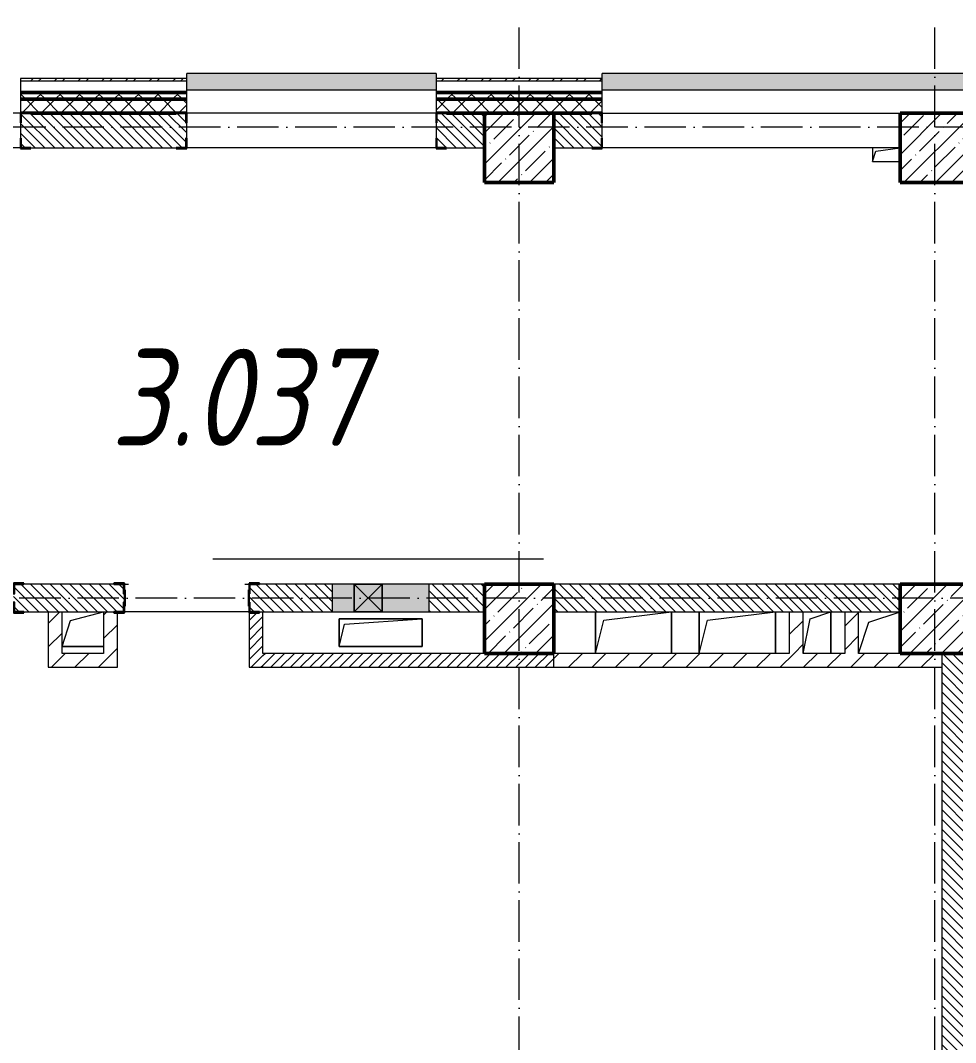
# Model space of a CAD drawing. Header units: millimetres. Extents: x -12989 to 629078, y -109036 to 555275.
# Drawn here: x 579510 to 586260, y -87744 to -80365 of the extents above; entities that cross this region are included whole.
import ezdxf

# ---------------------------------------------------------------- set-up
doc = ezdxf.new("R2010")
doc.units = ezdxf.units.MM
doc.linetypes.add('200_ШТРИХ_ш1п0_6_', pattern=[160, 100, -60])
doc.linetypes.add('50_200_ШТРИХ_1Т_ш5_п1_п1_', pattern=[700, 500, -100, 0, -100])
for name, color, linetype, lineweight in [('A-DETL-GENF-OTLN', 7, 'Continuous', 9), ('A-FLOR-____-OTLN', 7, 'Continuous', 9), ('A-GENM-____-MCUT', 7, 'Continuous', 25), ('A-GENM-____-OTLN', 7, 'Continuous', 9), ('A-GENM-____-OTLN-1', 7, 'Continuous', 25), ('A-GLAZ-____-OTLN', 7, 'Continuous', 9), ('A-WALL-____-MCUT-2', 7, 'Continuous', 50), ('A-WALL-____-MCUT-3', 7, 'Continuous', 9), ('A-WALL-____-OTLN', 7, 'Continuous', 9), ('A-WALL-____-PATT-1', 7, 'Continuous', 9), ('A-WALL-FNSH-MCUT-1', 7, 'Continuous', 9), ('I-WALL-____-OTLN', 7, 'Continuous', 9), ('S-COLS-____-MCUT', 7, 'Continuous', 50), ('S-COLS-____-OTLN', 7, 'Continuous', 9), ('S-GRID-____-OTLN-1', 7, '50_200_ШТРИХ_1Т_ш5_п1_п1_', 9), ('Марки помещений', 7, 'Continuous', 9)]:
    doc.layers.add(name, color=color, linetype=linetype, lineweight=lineweight)
for name, color, linetype, lineweight, true_color in [('A-DETL-GENF-OTLN-4', 9, '200_ШТРИХ_ш1п0_6_', 9, 0x808080), ('A-DETL-GENF-OTLN-5', 7, 'Continuous', 5, 0xc0c0c0), ('A-GLAZ-____-OTLN-1', 7, 'Continuous', 9, 0xc0c0c0)]:
    doc.layers.add(name, color=color, linetype=linetype, lineweight=lineweight, true_color=true_color)
doc.styles.add('ISOCPEUR_I_2', font='isocpeui.ttf', dxfattribs={"width": 0.85, "height": 2.3})
pattern_1 = [(135, (523510.01, -90515.614), (-35.35534, -35.35534), [])]
pattern_2 = [(45, (523510.01, -90515.61), (-70.71068, 70.71068), []), (135, (523510.01, -90515.61), (-70.71068, -70.71068), [])]
pattern_3 = [(45, (523510.01, -90515.61), (-84.85281, 84.85281), [])]
pattern_4 = [(45, (523510.01, -90515.614), (-35.35534, 35.35534), [])]

# ---------------------------------------------------------------- blocks, each defined once
blk = doc.blocks.new('BSC_Колонна _Прямоугольная - 500х500-V59-АР1_План отверстий 3 этажа в осях 1-64_А-ГГ')
at = {"layer": 'S-COLS-____-OTLN'}
h = blk.add_hatch(dxfattribs=at)
h.set_pattern_fill('FP_96', color=256, style=0, pattern_type=2)
h.set_pattern_definition([(45, (-59600, -5831.04), (-114.04925, 114.04925), []), (45, (-59485.95, -5831.04), (-114.04925, 114.04925), [201.613, -40.323, 3.353, -36.97])])
h.paths.add_polyline_path([(-250, -250), (250, -250), (250, 250), (-250, 250)], flags=0)
at = {"layer": 'S-COLS-____-MCUT'}
for p, q in [((250, 250), (-250, 250)), ((-250, 250), (-250, -250)), ((250, -250), (250, 250)), ((-250, -250), (250, -250))]:
    blk.add_line(p, q, dxfattribs=at)
blk = doc.blocks.new('BSC_Колонна _Прямоугольная - 500х500-V111-АР1_План отверстий 3 этажа в осях 1-64_А-ГГ')
at = {"layer": 'S-COLS-____-OTLN'}
h = blk.add_hatch(dxfattribs=at)
h.set_pattern_fill('FP_134', color=256, style=0, pattern_type=2)
h.set_pattern_definition([(45, (-62600, -5831.04), (-114.04925, 114.04925), []), (45, (-62485.95, -5831.04), (-114.04925, 114.04925), [201.613, -40.323, 3.353, -36.97])])
h.paths.add_polyline_path([(-250, -250), (250, -250), (250, 250), (-250, 250)], flags=0)
at = {"layer": 'S-COLS-____-MCUT'}
for p, q in [((250, 250), (-250, 250)), ((-250, 250), (-250, -250)), ((250, -250), (250, 250)), ((-250, -250), (250, -250))]:
    blk.add_line(p, q, dxfattribs=at)
blk = doc.blocks.new('BSC_Колонна _Прямоугольная - 500х500-V116-АР1_План отверстий 3 этажа в осях 1-64_А-ГГ')
at = {"layer": 'S-COLS-____-OTLN'}
h = blk.add_hatch(dxfattribs=at)
h.set_pattern_fill('FP_139', color=256, style=0, pattern_type=2)
h.set_pattern_definition([(45, (-62600, -9231.04), (-114.04925, 114.04925), []), (45, (-62485.95, -9231.04), (-114.04925, 114.04925), [201.613, -40.323, 3.353, -36.97])])
h.paths.add_polyline_path([(-250, -250), (250, -250), (250, 250), (-250, 250)], flags=0)
at = {"layer": 'S-COLS-____-MCUT'}
for p, q in [((250, 250), (-250, 250)), ((-250, 250), (-250, -250)), ((250, -250), (250, 250)), ((-250, -250), (250, -250))]:
    blk.add_line(p, q, dxfattribs=at)
blk = doc.blocks.new('BSC_Колонна _Прямоугольная - 500х500-V135-АР1_План отверстий 3 этажа в осях 1-64_А-ГГ')
at = {"layer": 'S-COLS-____-OTLN'}
h = blk.add_hatch(dxfattribs=at)
h.set_pattern_fill('FP_158', color=256, style=0, pattern_type=2)
h.set_pattern_definition([(45, (-59600, -9231.04), (-114.04925, 114.04925), []), (45, (-59485.95, -9231.04), (-114.04925, 114.04925), [201.613, -40.323, 3.353, -36.97])])
h.paths.add_polyline_path([(-250, -250), (250, -250), (250, 250), (-250, 250), (-250, 103.3)], flags=0)
at = {"layer": 'S-COLS-____-MCUT'}
for p, q in [((250, 250), (-250, 250)), ((-250, 250), (-250, -250)), ((250, -250), (250, 250)), ((-250, -250), (250, -250))]:
    blk.add_line(p, q, dxfattribs=at)
blk = doc.blocks.new('Фахверк_СКБ_Уголок - 250_2700-27497298-АР1_План отверстий 3 этажа в осях 1-64_А-ГГ')
at = {"layer": 'A-GENM-____-MCUT'}
for p, q in [((200, 181), (125, 181)), ((125, 181), (125, 106)), ((131, 106), (131, 175)), ((131, 175), (200, 175)), ((200, 175), (200, 181)), ((125, 106), (131, 106)), ((131, -6), (125, -6)), ((125, -6), (125, -81)), ((131, -75), (131, -6)), ((125, -81), (200, -81)), ((200, -75), (131, -75)), ((200, -81), (200, -75))]:
    blk.add_line(p, q, dxfattribs=at)
blk = doc.blocks.new('154_Стойка_СКБ_Уголок - СМ-2480_200-28346303-АР1_План отверстий 3 этажа в осях 1-64_А-ГГ')
at = {"layer": 'A-GENM-____-MCUT'}
for p, q in [((125, 156), (125, 81)), ((200, 156), (125, 156)), ((131, 81), (131, 150)), ((131, 150), (200, 150)), ((200, 150), (200, 156)), ((125, 81), (131, 81)), ((131, 19), (125, 19)), ((125, 19), (125, -56)), ((131, -50), (131, 19)), ((125, -56), (200, -56)), ((200, -50), (131, -50)), ((200, -56), (200, -50))]:
    blk.add_line(p, q, dxfattribs=at)
blk = doc.blocks.new('Стойка_Влож_Полоса боковая - Полоса-28213942-АР1_План отверстий 3 этажа в осях 1-64_А-ГГ')
at = {"layer": 'A-GENM-____-OTLN'}
for p, q in [((-5, 60), (0, 60)), ((-5, -60), (-5, 60)), ((0, 31), (0, -31)), ((0, -60), (-5, -60))]:
    blk.add_line(p, q, dxfattribs=at)
blk = doc.blocks.new('AR_Отверстие Ниша - Лючок-36918090-АР1_План отверстий 3 этажа в осях 1-64_А-ГГ')
at = {"layer": 'A-GLAZ-____-OTLN'}
h = blk.add_hatch(color=256, dxfattribs=at)
h.paths.add_polyline_path([(287.4, 100), (190, 100), (190, -100), (350, -100), (350, 100)], flags=0)
h.paths.add_polyline_path([(-350, 100), (-350, -100), (-10, -100), (-10, 100)], flags=0)
for p, q in [((-10, 100), (-350, 100)), ((-350, 100), (-350, -100)), ((350, 100), (190, 100)), ((350, -100), (350, 100)), ((-350, -100), (-10, -100)), ((190, -100), (350, -100))]:
    blk.add_line(p, q, dxfattribs=at)
blk = doc.blocks.new('AR_Отверстие прямоугольное _в стене_ - AR_Отверстие прямоугольное _в стене__ВК-32401325-АР1_План отверстий 3 этажа в осях 1-64_А-ГГ')
at = {"layer": 'A-GLAZ-____-OTLN'}
blk.add_hatch(color=256, dxfattribs=at).paths.add_polyline_path([(100, 100), (-100, 100), (-100, -100), (100, -100), (100, 86.8)], flags=0)
at = {"layer": 'A-DETL-GENF-OTLN'}
for p, q in [((-100, -100), (-100, 100)), ((-100, 100), (100, 100)), ((100, 100), (-100, -100)), ((-100, 100), (100, -100)), ((100, 100), (-100, 100)), ((-100, 100), (-100, -100)), ((100, 100), (100, -100)), ((100, -100), (100, 100)), ((100, -100), (-100, -100)), ((-100, -100), (100, -100))]:
    blk.add_line(p, q, dxfattribs=at)
blk = doc.blocks.new('AR_Отверстие прямоугольное _в плите_ - AR_Отверстие прямоугольное _в плите_-30459197-АР1_План отверстий 3 этажа в осях 1-64_А-ГГ')
at = {"layer": 'A-GENM-____-OTLN'}
for p, q in [((300, 100), (-300, 100)), ((-300, 100), (-300, -100)), ((-260, 60), (300, 100)), ((300, -100), (300, 100)), ((-300, -100), (-260, 60)), ((-300, -100), (300, -100))]:
    blk.add_line(p, q, dxfattribs=at)
blk = doc.blocks.new('AR_Отверстие прямоугольное _в плите_ - AR_Отверстие прямоугольное _в плите_-V180-АР1_План отверстий 3 этажа в осях 1-64_А-ГГ')
at = {"layer": 'A-GENM-____-OTLN'}
for p, q in [((-100, 50), (-100, -50)), ((-100, -50), (-75, 25)), ((-75, 25), (100, 50)), ((-100, -50), (100, -50))]:
    blk.add_line(p, q, dxfattribs=at)
blk = doc.blocks.new('AR_Отверстие прямоугольное _в плите_ - AR_Отверстие прямоугольное _в плите_-V192-АР1_План отверстий 3 этажа в осях 1-64_А-ГГ')
at = {"layer": 'A-GENM-____-OTLN'}
for p, q in [((-50, 100), (100, 150)), ((100, -150), (100, 150)), ((-100, -150), (-50, 100))]:
    blk.add_line(p, q, dxfattribs=at)
blk = doc.blocks.new('AR_Отверстие прямоугольное _в плите_ - AR_Отверстие прямоугольное _в плите_-30459338-АР1_План отверстий 3 этажа в осях 1-64_А-ГГ')
at = {"layer": 'A-GENM-____-OTLN'}
for p, q in [((-75, 75), (150, 150)), ((-150, -150), (-75, 75))]:
    blk.add_line(p, q, dxfattribs=at)
blk = doc.blocks.new('AR_Отверстие прямоугольное _в плите_ - AR_Отверстие прямоугольное _в плите_-V197-АР1_План отверстий 3 этажа в осях 1-64_А-ГГ')
at = {"layer": 'A-GENM-____-OTLN'}
for p, q in [((-87.5, 62.5), (150, 125)), ((-150, -125), (-87.5, 62.5)), ((-150, -125), (150, -125))]:
    blk.add_line(p, q, dxfattribs=at)
blk = doc.blocks.new('AR_Отверстие прямоугольное _в плите_ - AR_Отверстие прямоугольное _в плите_-30552596-АР1_План отверстий 3 этажа в осях 1-64_А-ГГ')
at = {"layer": 'A-GENM-____-OTLN'}
for p, q in [((-275, 150), (-275, -150)), ((-215, 90), (275, 150)), ((275, -150), (275, 150)), ((-275, -150), (-215, 90))]:
    blk.add_line(p, q, dxfattribs=at)
blk = doc.blocks.new('Отлив_СКБ - Отлив витража_120_НВФ-31885687-АР1_План отверстий 3 этажа в осях 1-64_А-ГГ')
at = {"layer": 'A-GLAZ-____-OTLN-1'}
for points in [[(0, 0), (0, -2), (1800, -2), (1800, 0), (534.2, 0)], [(0, -2), (0, -120), (1800, -120), (1800, -2), (534.2, -2)]]:
    blk.add_hatch(color=256, dxfattribs=at).paths.add_polyline_path(points, flags=0)
at = {"layer": 'A-GLAZ-____-OTLN'}
for p, q in [((0, 0), (1800, 0)), ((1800, -2), (0, -2)), ((0, -120), (0, -83)), ((0, -120), (1800, -120)), ((1800, -83), (1800, -120))]:
    blk.add_line(p, q, dxfattribs=at)
blk = doc.blocks.new('Отлив_СКБ - Отлив витража_120_НВФ-31885342-АР1_План отверстий 3 этажа в осях 1-64_А-ГГ')
at = {"layer": 'A-GLAZ-____-OTLN-1'}
for points in [[(7800, -2), (7800, 0), (0, 0), (0, -2), (6195.9, -2)], [(7800, -120), (7800, -2), (0, -2), (0, -120), (6195.9, -120)]]:
    blk.add_hatch(color=256, dxfattribs=at).paths.add_polyline_path(points, flags=0)
at = {"layer": 'A-GLAZ-____-OTLN'}
for p, q in [((0, 0), (7800, 0)), ((7800, -2), (0, -2)), ((0, -120), (0, -83)), ((0, -120), (7800, -120)), ((7800, -83), (7800, -120))]:
    blk.add_line(p, q, dxfattribs=at)
blk = doc.blocks.new('DET_L_Имитация разреза_ISO2-5 - Низ-29858693-АР1_План отверстий 3 этажа в осях 1-64_А-ГГ')
at = {"layer": 'A-DETL-GENF-OTLN-5'}
blk.add_line((143.1, 0), (2531.9, 0), dxfattribs=at)
blk = doc.blocks.new('3эт')
at = {"layer": 'S-GRID-____-OTLN-1', "color": 251, "ltscale": 0.6, "true_color": 0x636466}
for p, q in [((343370.7, -91346.1), (343370.7, -76712.9)), ((346370.7, -91346.1), (346370.7, -76712.9)), ((387845.1, -77482.4), (279340.9, -77482.4)), ((374089.5, -80882.4), (279101.9, -80882.4))]:
    blk.add_line(p, q, dxfattribs=at)

msp = doc.modelspace()

# ---------------------------------------------------------------- hatches: boundary and pattern name
at = {"layer": 'A-WALL-____-PATT-1'}
h = msp.add_hatch(dxfattribs=at)
h.set_pattern_fill('FP_3', color=256, style=0, pattern_type=2)
h.set_pattern_definition([(45, (523510.01, -90515.61), (-85.53659, 85.53659), []), (45, (523567.03, -90515.61), (-85.53659, 85.53659), [])])
h.paths.add_polyline_path([(595375.0077, -80804.5723), (595375.0077, -80784.5723), (591510.0077, -80784.5723), (591510.0077, -80804.5723), (594194.9023, -80804.5723)], flags=0)
h.paths.add_polyline_path([(583590.1165, -80804.5723), (583710.0077, -80804.5723), (583710.0077, -80784.5723), (582510.0077, -80784.5723), (582510.0077, -80804.5723)], flags=0)
h.paths.add_polyline_path([(580055.188, -80804.5723), (580710.0077, -80804.5723), (580710.0077, -80784.5723), (579510.0077, -80784.5723), (579510.0077, -80804.5723)], flags=0)
h.paths.add_polyline_path([(577710.0077, -80804.5723), (577710.0077, -80784.5723), (576510.0077, -80784.5723), (576510.0077, -80804.5723), (576520.2594, -80804.5723)], flags=0)
h.paths.add_polyline_path([(574710.0077, -80804.5723), (574710.0077, -80784.5723), (573510.0077, -80784.5723), (573510.0077, -80804.5723)], flags=0)
h.paths.add_polyline_path([(570510.0077, -80804.5723), (571710.0077, -80804.5723), (571710.0077, -80784.5723), (570510.0077, -80784.5723)], flags=0)
h.paths.add_polyline_path([(568710.0077, -80804.5723), (568710.0077, -80784.5723), (567510.0077, -80784.5723), (567510.0077, -80804.5723), (567682.938, -80804.5723)], flags=0)
h.paths.add_polyline_path([(564510.0077, -80804.5723), (565710.0077, -80804.5723), (565710.0077, -80784.5723), (564510.0077, -80784.5723)], flags=0)
h.paths.add_polyline_path([(562710.0077, -80804.5723), (562710.0077, -80784.5723), (561845.0077, -80784.5723), (561845.0077, -80804.5723), (562380.5451, -80804.5723)], flags=0)
h = msp.add_hatch(dxfattribs=at)
h.set_pattern_fill('FP_1', color=256, style=0, pattern_type=2)
h.set_pattern_definition(pattern_2)
h.paths.add_polyline_path([(597860.0077, -80934.5723), (597860.0077, -80884.5723), (591510.0077, -80884.5723), (591510.0077, -80934.5723), (597729.8308, -80934.5723)], flags=0)
h.paths.add_polyline_path([(583590.1165, -80934.5723), (583710.0077, -80934.5723), (583710.0077, -80884.5723), (582510.0077, -80884.5723), (582510.0077, -80934.5723)], flags=0)
h.paths.add_polyline_path([(580710.0077, -80934.5723), (580710.0077, -80884.5723), (579510.0077, -80884.5723), (579510.0077, -80934.5723), (580055.188, -80934.5723)], flags=0)
h.paths.add_polyline_path([(577710.0077, -80934.5723), (577710.0077, -80884.5723), (576510.0077, -80884.5723), (576510.0077, -80934.5723), (576520.2594, -80934.5723)], flags=0)
h.paths.add_polyline_path([(574710.0077, -80934.5723), (574710.0077, -80884.5723), (573510.0077, -80884.5723), (573510.0077, -80934.5723)], flags=0)
h.paths.add_polyline_path([(570510.0077, -80934.5723), (571710.0077, -80934.5723), (571710.0077, -80884.5723), (570510.0077, -80884.5723)], flags=0)
h.paths.add_polyline_path([(568710.0077, -80934.5723), (568710.0077, -80884.5723), (567510.0077, -80884.5723), (567510.0077, -80934.5723), (567682.938, -80934.5723)], flags=0)
h.paths.add_polyline_path([(565710.0077, -80934.5723), (565710.0077, -80884.5723), (564510.0077, -80884.5723), (564510.0077, -80934.5723)], flags=0)
h.paths.add_polyline_path([(562380.5451, -80934.5723), (562710.0077, -80934.5723), (562710.0077, -80884.5723), (561310.0077, -80884.5723), (561310.0077, -80934.5723)], flags=0)
h.paths.add_polyline_path([(558310.0077, -80934.5723), (559510.0077, -80934.5723), (559510.0077, -80884.5723), (558310.0077, -80884.5723)], flags=0)
h.paths.add_polyline_path([(556510.0077, -80934.5723), (556510.0077, -80884.5723), (555310.0077, -80884.5723), (555310.6879, -80934.5723)], flags=0)
h.paths.add_polyline_path([(553510.0077, -80934.5723), (553510.0077, -80884.5723), (552310.0077, -80884.5723), (552310.0077, -80934.5723)], flags=0)
h.paths.add_polyline_path([(550510.0077, -80934.5723), (550510.0077, -80884.5723), (547340.0077, -80884.5723), (547340.0077, -80934.5723), (548240.8308, -80934.5723)], flags=0)
h = msp.add_hatch(dxfattribs=at)
h.set_pattern_fill('FP_1', color=256, style=0, pattern_type=2)
h.set_pattern_definition(pattern_2)
h.paths.add_polyline_path([(597860.0077, -81034.5723), (597860.0077, -80934.5723), (591510.0077, -80934.5723), (591510.0077, -81028.5723), (591585.0077, -81028.5723), (591585.0077, -81034.5723), (597729.8308, -81034.5723)], flags=0)
h.paths.add_polyline_path([(583590.1165, -81034.5723), (583635.0077, -81034.5723), (583635.0077, -81028.5723), (583710.0077, -81028.5723), (583710.0077, -80934.5723), (582510.0077, -80934.5723), (582510.0077, -81028.5723), (582585.0077, -81028.5723), (582585.0077, -81034.5723), (583360.0077, -81034.5723)], flags=0)
h.paths.add_polyline_path([(580635.0077, -81034.5723), (580635.0077, -81028.5723), (580710.0077, -81028.5723), (580710.0077, -80934.5723), (579510.0077, -80934.5723), (579510.0077, -81028.5723), (579585.0077, -81028.5723), (579585.0077, -81034.5723), (580055.188, -81034.5723)], flags=0)
h.paths.add_polyline_path([(577635.0077, -81034.5723), (577635.0077, -81028.5723), (577710.0077, -81028.5723), (577710.0077, -80934.5723), (576510.0077, -80934.5723), (576510.0077, -81028.5723), (576585.0077, -81028.5723), (576585.0077, -81034.5723), (577360.0077, -81034.5723)], flags=0)
h.paths.add_polyline_path([(574635.0077, -81034.5723), (574635.0077, -81028.5723), (574710.0077, -81028.5723), (574710.0077, -80934.5723), (573510.0077, -80934.5723), (573510.0077, -81028.5723), (573585.0077, -81028.5723), (573585.0077, -81034.5723), (573860.0077, -81034.5723)], flags=0)
h.paths.add_polyline_path([(571635.0077, -81034.5723), (571635.0077, -81028.5723), (571710.0077, -81028.5723), (571710.0077, -80934.5723), (570510.0077, -80934.5723), (570510.0077, -81028.5723), (570585.0077, -81028.5723), (570585.0077, -81034.5723), (571217.8665, -81034.5723)], flags=0)
h.paths.add_polyline_path([(567585.0077, -81034.5723), (568635.0077, -81034.5723), (568635.0077, -81028.5723), (568710.0077, -81028.5723), (568710.0077, -80934.5723), (567510.0077, -80934.5723), (567510.0077, -81028.5723), (567585.0077, -81028.5723)], flags=0)
h.paths.add_polyline_path([(564860.0077, -81034.5723), (565635.0077, -81034.5723), (565635.0077, -81028.5723), (565710.0077, -81028.5723), (565710.0077, -80934.5723), (564510.0077, -80934.5723), (564510.0077, -81028.5723), (564585.0077, -81028.5723), (564585.0077, -81034.5723)], flags=0)
h.paths.add_polyline_path([(562380.5451, -81034.5723), (562635.0077, -81034.5723), (562635.0077, -81028.5723), (562710.0077, -81028.5723), (562710.0077, -80934.5723), (561310.0077, -80934.5723), (561310.0077, -81034.5723), (562360.0077, -81034.5723)], flags=0)
h.paths.add_polyline_path([(558845.6165, -81034.5723), (559435.0077, -81034.5723), (559435.0077, -81028.5723), (559510.0077, -81028.5723), (559510.0077, -80934.5723), (558310.0077, -80934.5723), (558310.0077, -81034.5723), (558810.0077, -81034.5723)], flags=0)
h.paths.add_polyline_path([(556435.0077, -81034.5723), (556435.0077, -81028.5723), (556510.0077, -81028.5723), (556510.0077, -80934.5723), (555310.0077, -80934.5723), (555310.6879, -81028.5723), (555385.0077, -81028.5723), (555385.0077, -81034.5723)], flags=0)
h.paths.add_polyline_path([(553435.0077, -81034.5723), (553435.0077, -81028.5723), (553510.0077, -81028.5723), (553510.0077, -80934.5723), (552310.0077, -80934.5723), (552310.0077, -81034.5723), (552810.0077, -81034.5723)], flags=0)
h.paths.add_polyline_path([(550435.0077, -81034.5723), (550435.0077, -81028.5723), (550510.0077, -81028.5723), (550510.0077, -80934.5723), (547340.0077, -80934.5723), (547340.0077, -81034.5723), (549810.0077, -81034.5723)], flags=0)
h = msp.add_hatch(dxfattribs=at)
h.set_pattern_fill('FP_6', color=256, style=0, pattern_type=2)
h.set_pattern_definition(pattern_1)
h.paths.add_polyline_path([(582585.0077, -81284.5723), (582860.0077, -81284.5723), (582860.0077, -81034.5723), (582516.0077, -81034.5723), (582516.0077, -81103.5723), (582510.0077, -81103.5723), (582510.0077, -81215.5723), (582516.0077, -81215.5723), (582516.0077, -81284.5723)], flags=0)
h.paths.add_polyline_path([(579585.0077, -81284.5723), (580704.0077, -81284.5723), (580704.0077, -81215.5723), (580710.0077, -81215.5723), (580710.0077, -81103.5723), (580704.0077, -81103.5723), (580704.0077, -81034.5723), (579516.0077, -81034.5723), (579516.0077, -81103.5723), (579510.0077, -81103.5723), (579510.0077, -81215.5723), (579516.0077, -81215.5723), (579516.0077, -81284.5723)], flags=0)
h.paths.add_polyline_path([(577635.0077, -81284.5723), (577704.0077, -81284.5723), (577704.0077, -81215.5723), (577710.0077, -81215.5723), (577710.0077, -81103.5723), (577704.0077, -81103.5723), (577704.0077, -81034.5723), (577360.0077, -81034.5723), (577360.0077, -81284.5723)], flags=0)
h = msp.add_hatch(dxfattribs=at)
h.set_pattern_fill('FP_6', color=256, style=0, pattern_type=2)
h.set_pattern_definition(pattern_1)
h.paths.add_polyline_path([(591585.0077, -81284.5723), (591860.0077, -81284.5723), (591860.0077, -81034.5723), (591516.0077, -81034.5723), (591516.0077, -81103.5723), (591510.0077, -81103.5723), (591510.0077, -81215.5723), (591516.0077, -81215.5723), (591516.0077, -81284.5723)], flags=0)
h.paths.add_polyline_path([(583360.0077, -81284.5723), (583704.0077, -81284.5723), (583704.0077, -81215.5723), (583710.0077, -81215.5723), (583710.0077, -81103.5723), (583704.0077, -81103.5723), (583704.0077, -81034.5723), (583360.0077, -81034.5723), (583360.0077, -81181.2572)], flags=0)
h = msp.add_hatch(dxfattribs=at)
h.set_pattern_fill('FP_6', color=256, style=0, pattern_type=2)
h.set_pattern_definition(pattern_1)
h.paths.add_polyline_path([(582860.0077, -84634.5723), (582860.0077, -84434.5723), (582460.0077, -84434.5723), (582460.0077, -84634.5723)], flags=0)
h.paths.add_polyline_path([(579535.0077, -84634.5723), (580254.0077, -84634.5723), (580254.0077, -84565.5723), (580260.0077, -84565.5723), (580260.0077, -84503.5723), (580254.0077, -84503.5723), (580254.0077, -84434.5723), (579466.0077, -84434.5723), (579466.0077, -84503.5723), (579460.0077, -84503.5723), (579460.0077, -84565.5723), (579466.0077, -84565.5723), (579466.0077, -84634.5723)], flags=0)
h.paths.add_polyline_path([(581760.0077, -84634.5723), (581760.0077, -84434.5723), (581166.0077, -84434.5723), (581166.0077, -84503.5723), (581160.0077, -84503.5723), (581160.0077, -84565.5723), (581166.0077, -84565.5723), (581166.0077, -84634.5723), (581235.0077, -84634.5723)], flags=0)
h.paths.add_polyline_path([(577754.0077, -84634.5723), (577754.0077, -84565.5723), (577760.0077, -84565.5723), (577760.0077, -84503.5723), (577754.0077, -84503.5723), (577754.0077, -84434.5723), (577360.0077, -84434.5723), (577360.0077, -84634.5723), (577685.0077, -84634.5723)], flags=0)
h = msp.add_hatch(dxfattribs=at)
h.set_pattern_fill('FP_6', color=256, style=0, pattern_type=2)
h.set_pattern_definition(pattern_1)
h.paths.add_polyline_path([(585860.0077, -84634.5723), (585860.0077, -84434.5723), (583360.0077, -84434.5723), (583360.0077, -84634.5723), (585357.5808, -84634.5723)], flags=0)
h = msp.add_hatch(dxfattribs=at)
h.set_pattern_fill('FP_4', color=256, style=0, pattern_type=2)
h.set_pattern_definition(pattern_3)
h.paths.add_polyline_path([(579810.0077, -84934.5723), (579810.0077, -84634.5723), (579710.0077, -84634.5723), (579710.0077, -84934.5723)], flags=0)
h = msp.add_hatch(dxfattribs=at)
h.set_pattern_fill('FP_4', color=256, style=0, pattern_type=2)
h.set_pattern_definition(pattern_3)
h.paths.add_polyline_path([(580210.0077, -85034.5723), (580210.0077, -84640.5723), (580185.0077, -84640.5723), (580185.0077, -84634.5723), (580110.0077, -84634.5723), (580110.0077, -85034.5723)], flags=0)
h = msp.add_hatch(dxfattribs=at)
h.set_pattern_fill('FP_5', color=256, style=0, pattern_type=2)
h.set_pattern_definition(pattern_4)
h.paths.add_polyline_path([(581260.0077, -85034.5723), (581260.0077, -84634.5723), (581235.0077, -84634.5723), (581235.0077, -84640.5723), (581160.0077, -84640.5723), (581160.0077, -85034.5723)], flags=0)
h = msp.add_hatch(dxfattribs=at)
h.set_pattern_fill('FP_4', color=256, style=0, pattern_type=2)
h.set_pattern_definition(pattern_3)
h.paths.add_polyline_path([(585160.0077, -84934.5723), (585160.0077, -84634.5723), (585060.0077, -84634.5723), (585060.0077, -84934.5723)], flags=0)
h = msp.add_hatch(dxfattribs=at)
h.set_pattern_fill('FP_4', color=256, style=0, pattern_type=2)
h.set_pattern_definition(pattern_3)
h.paths.add_polyline_path([(585560.0077, -84934.5723), (585560.0077, -84634.5723), (585460.0077, -84634.5723), (585460.0077, -84934.5723)], flags=0)
h = msp.add_hatch(dxfattribs=at)
h.set_pattern_fill('FP_4', color=256, style=0, pattern_type=2)
h.set_pattern_definition(pattern_3)
h.paths.add_polyline_path([(580110.0077, -85034.5723), (580110.0077, -84934.5723), (579710.0077, -84934.5723), (579710.0077, -85034.5723), (580055.188, -85034.5723)], flags=0)
h = msp.add_hatch(dxfattribs=at)
h.set_pattern_fill('FP_5', color=256, style=0, pattern_type=2)
h.set_pattern_definition(pattern_4)
h.paths.add_polyline_path([(581260.0077, -85034.5723), (583360.0077, -85034.5723), (583360.0077, -84934.5723), (581260.0077, -84934.5723)], flags=0)
h = msp.add_hatch(dxfattribs=at)
h.set_pattern_fill('FP_4', color=256, style=0, pattern_type=2)
h.set_pattern_definition(pattern_3)
h.paths.add_polyline_path([(586160.0077, -85034.5723), (586160.0077, -84934.5723), (583360.0077, -84934.5723), (583360.0077, -85034.5723), (585357.5808, -85034.5723)], flags=0)
h = msp.add_hatch(dxfattribs=at)
h.set_pattern_fill('FP_6', color=256, style=0, pattern_type=2)
h.set_pattern_definition(pattern_1)
h.paths.add_polyline_path([(586360.0077, -91934.5723), (586360.0077, -84934.5723), (586160.0077, -84934.5723), (586160.0077, -91934.5723), (586241.313, -91934.5723)], flags=0)

# ---------------------------------------------------------------- linework, layer by layer
at = {"layer": 'A-FLOR-____-OTLN'}
for p, q in [((583660.0077, -84934.5723), (583660.0077, -84634.5723)), ((584210.0077, -84634.5723), (584210.0077, -84934.5723)), ((584410.0077, -84934.5723), (584410.0077, -84634.5723)), ((584960.0077, -84634.5723), (584960.0077, -84934.5723)), ((585360.0077, -84634.5723), (585360.0077, -84934.5723)), ((581810.0077, -84684.5723), (582410.0077, -84684.5723)), ((581810.0077, -84884.5723), (581810.0077, -84684.5723)), ((582410.0077, -84684.5723), (582410.0077, -84884.5723)), ((580110.0077, -84884.5723), (579810.0077, -84884.5723)), ((582410.0077, -84884.5723), (581810.0077, -84884.5723))]:
    msp.add_line(p, q, dxfattribs=at)
at = {"layer": 'A-WALL-____-MCUT-2'}
for p, q in [((580710.0077, -80884.5723), (579510.0077, -80884.5723)), ((580710.0077, -80934.5723), (579510.0077, -80934.5723)), ((583710.0077, -80884.5723), (582510.0077, -80884.5723)), ((583710.0077, -80934.5723), (582510.0077, -80934.5723)), ((579585.0077, -81034.5723), (580635.0077, -81034.5723)), ((582585.0077, -81034.5723), (582860.0077, -81034.5723)), ((583360.0077, -81034.5723), (583635.0077, -81034.5723))]:
    msp.add_line(p, q, dxfattribs=at)
at = {"layer": 'A-WALL-____-MCUT-3'}
for p, q in [((580710.0077, -80804.5723), (579510.0077, -80804.5723)), ((579510.0077, -80804.5723), (579510.0077, -81028.5723)), ((580710.0077, -81028.5723), (580710.0077, -80804.5723)), ((583710.0077, -80804.5723), (582510.0077, -80804.5723)), ((582510.0077, -80804.5723), (582510.0077, -81028.5723)), ((583710.0077, -81028.5723), (583710.0077, -80804.5723)), ((579510.0077, -81103.5723), (579510.0077, -81215.5723)), ((580710.0077, -81215.5723), (580710.0077, -81103.5723)), ((582510.0077, -81103.5723), (582510.0077, -81215.5723)), ((583710.0077, -81215.5723), (583710.0077, -81103.5723)), ((579585.0077, -81284.5723), (580635.0077, -81284.5723)), ((582585.0077, -81284.5723), (582860.0077, -81284.5723)), ((583360.0077, -81284.5723), (583635.0077, -81284.5723)), ((580185.0077, -84434.5723), (579535.0077, -84434.5723)), ((581760.0077, -84434.5723), (581235.0077, -84434.5723)), ((582860.0077, -84434.5723), (582460.0077, -84434.5723)), ((585860.0077, -84434.5723), (583360.0077, -84434.5723)), ((579535.0077, -84634.5723), (580185.0077, -84634.5723)), ((581235.0077, -84634.5723), (581760.0077, -84634.5723)), ((582460.0077, -84634.5723), (582860.0077, -84634.5723)), ((583360.0077, -84634.5723), (585860.0077, -84634.5723)), ((586160.0077, -84934.5723), (586160.0077, -91934.5723))]:
    msp.add_line(p, q, dxfattribs=at)
at = {"layer": 'A-WALL-____-OTLN'}
for p, q in [((579510.0077, -81034.5723), (577710.0077, -81034.5723)), ((582510.0077, -81034.5723), (580710.0077, -81034.5723)), ((583710.0077, -81034.5723), (585860.0077, -81034.5723)), ((579510.0077, -81284.5723), (577710.0077, -81284.5723)), ((582510.0077, -81284.5723), (580710.0077, -81284.5723)), ((585860.0077, -81284.5723), (583710.0077, -81284.5723))]:
    msp.add_line(p, q, dxfattribs=at)
at = {"layer": 'A-WALL-FNSH-MCUT-1'}
for p, q in [((580710.0077, -80784.5723), (579510.0077, -80784.5723)), ((579510.0077, -80784.5723), (579510.0077, -80804.5723)), ((580710.0077, -80804.5723), (580710.0077, -80784.5723)), ((583710.0077, -80784.5723), (582510.0077, -80784.5723)), ((582510.0077, -80784.5723), (582510.0077, -80804.5723)), ((583710.0077, -80804.5723), (583710.0077, -80784.5723)), ((579710.0077, -84634.5723), (579710.0077, -85034.5723)), ((579810.0077, -84934.5723), (579810.0077, -84634.5723)), ((580110.0077, -84634.5723), (580110.0077, -84934.5723)), ((581260.0077, -84934.5723), (581260.0077, -84634.5723)), ((585060.0077, -84634.5723), (585060.0077, -84934.5723)), ((585160.0077, -84934.5723), (585160.0077, -84634.5723)), ((585460.0077, -84634.5723), (585460.0077, -84934.5723)), ((585560.0077, -84934.5723), (585560.0077, -84634.5723)), ((580210.0077, -85034.5723), (580210.0077, -84640.5723)), ((581160.0077, -84640.5723), (581160.0077, -85034.5723)), ((580110.0077, -84934.5723), (579810.0077, -84934.5723)), ((582860.0077, -84934.5723), (581260.0077, -84934.5723)), ((583360.0077, -85034.5723), (583360.0077, -84934.5723)), ((585060.0077, -84934.5723), (583360.0077, -84934.5723)), ((585460.0077, -84934.5723), (585160.0077, -84934.5723)), ((585860.0077, -84934.5723), (585560.0077, -84934.5723)), ((579710.0077, -85034.5723), (580210.0077, -85034.5723)), ((581160.0077, -85034.5723), (586160.0077, -85034.5723))]:
    msp.add_line(p, q, dxfattribs=at)
at = {"layer": 'I-WALL-____-OTLN'}
for p, q in [((580260.0077, -84434.5723), (580290.0077, -84434.5723)), ((581130.0077, -84434.5723), (581160.0077, -84434.5723)), ((581160.0077, -84634.5723), (580260.0077, -84634.5723))]:
    msp.add_line(p, q, dxfattribs=at)

# ---------------------------------------------------------------- block references
msp.add_blockref('3эт', (239739.3002, -3652.1582))
at = {"layer": 'A-DETL-GENF-OTLN-4', "rotation": 180}
msp.add_blockref('DET_L_Имитация разреза_ISO2-5 - Низ-29858693-АР1_План отверстий 3 этажа в осях 1-64_А-ГГ', (583429.5635, -84254.5723), dxfattribs=at)
at = {"layer": 'A-GENM-____-OTLN'}
for name, p in [('AR_Отверстие прямоугольное _в плите_ - AR_Отверстие прямоугольное _в плите_-V180-АР1_План отверстий 3 этажа в осях 1-64_А-ГГ', (585760.0077, -81334.5723)), ('Стойка_Влож_Полоса боковая - Полоса-28213942-АР1_План отверстий 3 этажа в осях 1-64_А-ГГ', (581160.0077, -84534.5723)), ('AR_Отверстие прямоугольное _в плите_ - AR_Отверстие прямоугольное _в плите_-V197-АР1_План отверстий 3 этажа в осях 1-64_А-ГГ', (579960.0077, -84759.5723)), ('AR_Отверстие прямоугольное _в плите_ - AR_Отверстие прямоугольное _в плите_-30552596-АР1_План отверстий 3 этажа в осях 1-64_А-ГГ', (583935.0077, -84784.5723)), ('AR_Отверстие прямоугольное _в плите_ - AR_Отверстие прямоугольное _в плите_-30552596-АР1_План отверстий 3 этажа в осях 1-64_А-ГГ', (584685.0077, -84784.5723)), ('AR_Отверстие прямоугольное _в плите_ - AR_Отверстие прямоугольное _в плите_-V192-АР1_План отверстий 3 этажа в осях 1-64_А-ГГ', (585260.0077, -84784.5723)), ('AR_Отверстие прямоугольное _в плите_ - AR_Отверстие прямоугольное _в плите_-30459338-АР1_План отверстий 3 этажа в осях 1-64_А-ГГ', (585710.0077, -84784.5723)), ('AR_Отверстие прямоугольное _в плите_ - AR_Отверстие прямоугольное _в плите_-30459197-АР1_План отверстий 3 этажа в осях 1-64_А-ГГ', (582110.0077, -84784.5723))]:
    msp.add_blockref(name, p, dxfattribs=at)
at = {"layer": 'A-GENM-____-OTLN', "rotation": 180}
msp.add_blockref('Стойка_Влож_Полоса боковая - Полоса-28213942-АР1_План отверстий 3 этажа в осях 1-64_А-ГГ', (580260.0077, -84534.5723), dxfattribs=at)
at = {"layer": 'A-GENM-____-OTLN-1'}
for name, p in [('Фахверк_СКБ_Уголок - 250_2700-27497298-АР1_План отверстий 3 этажа в осях 1-64_А-ГГ', (579385.0077, -81209.5723)), ('Фахверк_СКБ_Уголок - 250_2700-27497298-АР1_План отверстий 3 этажа в осях 1-64_А-ГГ', (582385.0077, -81209.5723)), ('154_Стойка_СКБ_Уголок - СМ-2480_200-28346303-АР1_План отверстий 3 этажа в осях 1-64_А-ГГ', (579335.0077, -84584.5723)), ('154_Стойка_СКБ_Уголок - СМ-2480_200-28346303-АР1_План отверстий 3 этажа в осях 1-64_А-ГГ', (581035.0077, -84584.5723))]:
    msp.add_blockref(name, p, dxfattribs=at)
at = {"layer": 'A-GENM-____-OTLN-1', "rotation": 180}
for name, p in [('Фахверк_СКБ_Уголок - 250_2700-27497298-АР1_План отверстий 3 этажа в осях 1-64_А-ГГ', (580835.0077, -81109.5723)), ('Фахверк_СКБ_Уголок - 250_2700-27497298-АР1_План отверстий 3 этажа в осях 1-64_А-ГГ', (583835.0077, -81109.5723)), ('154_Стойка_СКБ_Уголок - СМ-2480_200-28346303-АР1_План отверстий 3 этажа в осях 1-64_А-ГГ', (580385.0077, -84484.5723))]:
    msp.add_blockref(name, p, dxfattribs=at)
at = {"layer": 'A-GLAZ-____-OTLN', "rotation": 180}
for name, p in [('Отлив_СКБ - Отлив витража_120_НВФ-31885687-АР1_План отверстий 3 этажа в осях 1-64_А-ГГ', (582510.0077, -80867.5723)), ('Отлив_СКБ - Отлив витража_120_НВФ-31885342-АР1_План отверстий 3 этажа в осях 1-64_А-ГГ', (591510.0077, -80867.5723)), ('AR_Отверстие Ниша - Лючок-36918090-АР1_План отверстий 3 этажа в осях 1-64_А-ГГ', (582110.0077, -84534.5723)), ('AR_Отверстие прямоугольное _в стене_ - AR_Отверстие прямоугольное _в стене__ВК-32401325-АР1_План отверстий 3 этажа в осях 1-64_А-ГГ', (582020.0077, -84534.5723))]:
    msp.add_blockref(name, p, dxfattribs=at)
at = {"layer": 'S-COLS-____-OTLN'}
for name, p in [('BSC_Колонна _Прямоугольная - 500х500-V135-АР1_План отверстий 3 этажа в осях 1-64_А-ГГ', (583110.0077, -81284.5723)), ('BSC_Колонна _Прямоугольная - 500х500-V116-АР1_План отверстий 3 этажа в осях 1-64_А-ГГ', (586110.0077, -81284.5723)), ('BSC_Колонна _Прямоугольная - 500х500-V59-АР1_План отверстий 3 этажа в осях 1-64_А-ГГ', (583110.0077, -84684.5723)), ('BSC_Колонна _Прямоугольная - 500х500-V111-АР1_План отверстий 3 этажа в осях 1-64_А-ГГ', (586110.0077, -84684.5723))]:
    msp.add_blockref(name, p, dxfattribs=at)

# ---------------------------------------------------------------- texts
at = {"layer": 'Марки помещений', "insert": (580162.6467, -82735.5689), "char_height": 700, "width": 785.65375, "attachment_point": 1, "style": 'ISOCPEUR_I_2'}
msp.add_mtext('3.037', dxfattribs=at)

doc.saveas('drawing.dxf')
